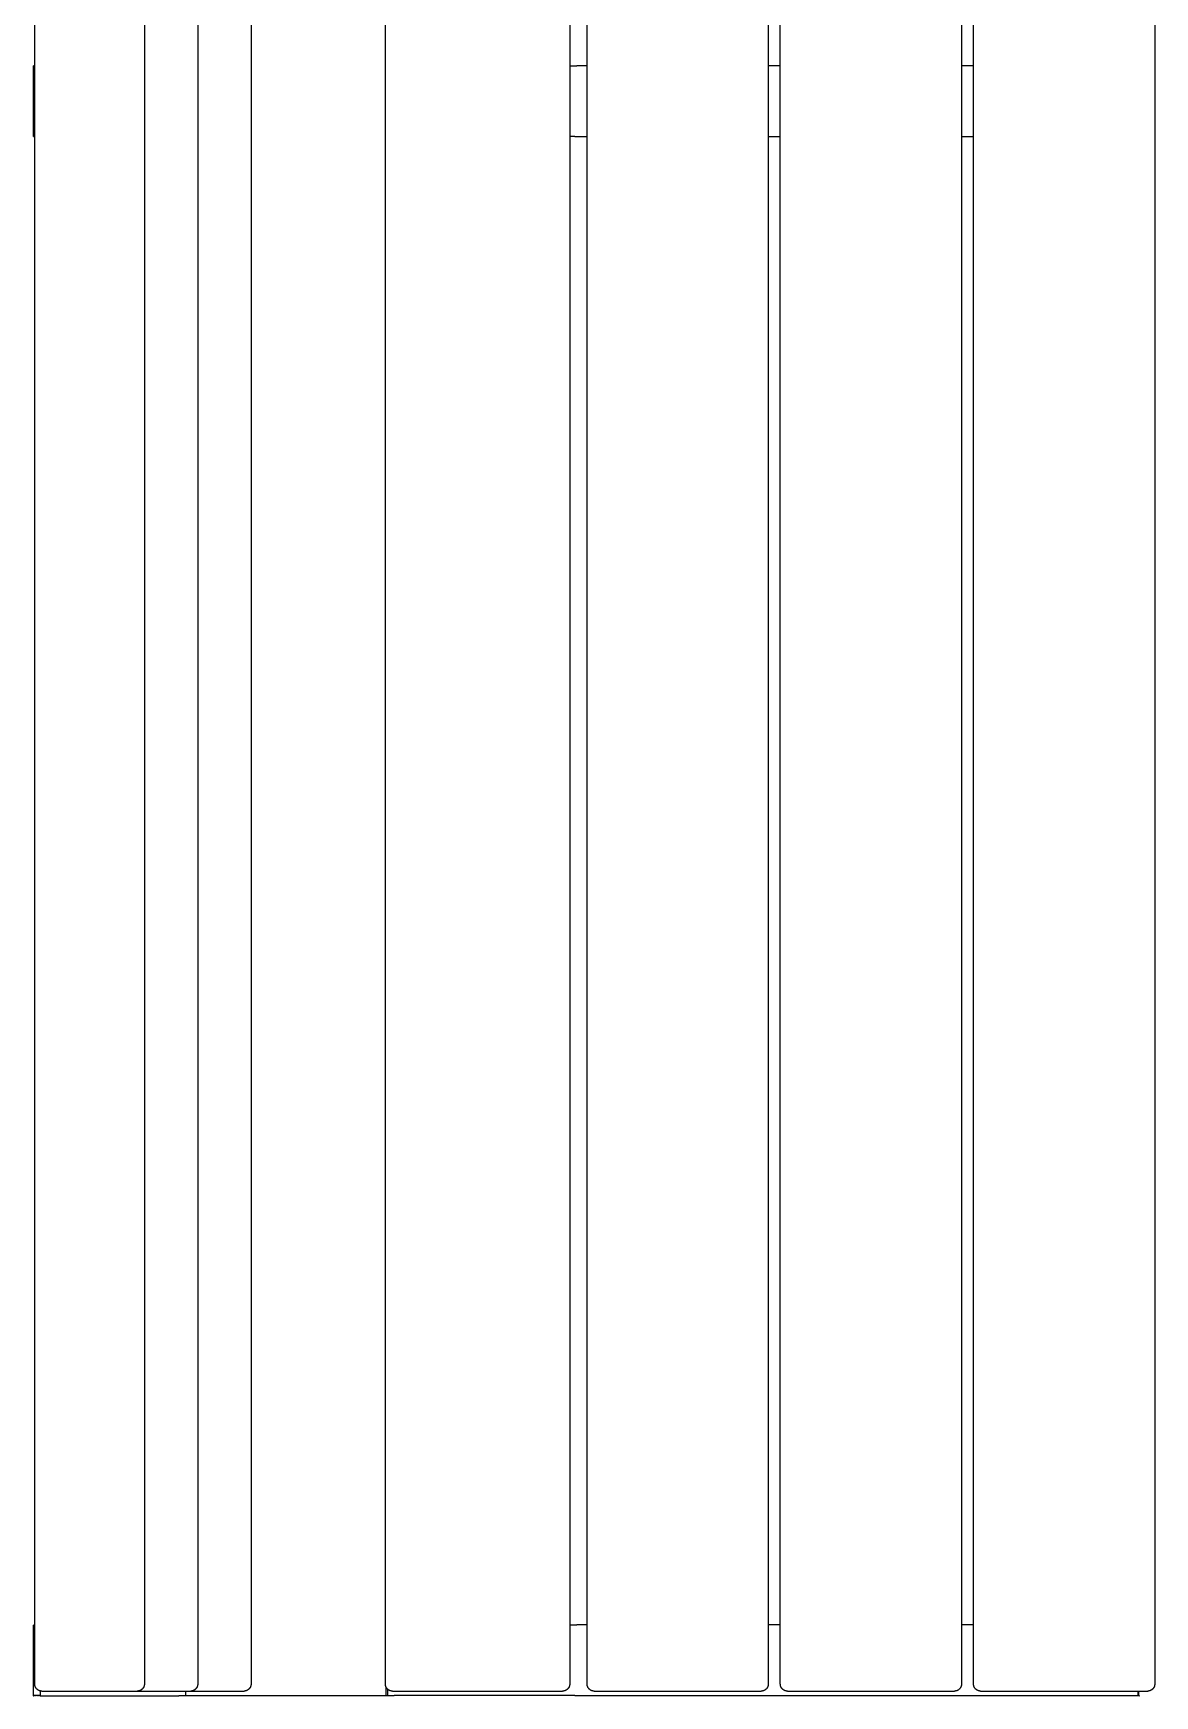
# Model space of a CAD drawing. Header units: millimetres. Extents: x -2163 to 4354, y -841 to 3711.
# Drawn here: x 1660 to 2295, y 93 to 1034 of the extents above; entities that cross this region are included whole.
import ezdxf

# ---------------------------------------------------------------- set-up
doc = ezdxf.new("R2010")
doc.units = ezdxf.units.MM
doc.header["$MEASUREMENT"] = 0
doc.layers.add('Utwórz2D linie widoczne', color=7, linetype='Continuous', true_color=0x000000)

msp = doc.modelspace()

# ---------------------------------------------------------------- linework, layer by layer
at = {"layer": 'Utwórz2D linie widoczne'}
for p, q in [((1660.54, 99.96), (1660.54, 1891.96)), ((1722.64, 1891.96), (1722.64, 99.96)), ((1752.84, 1891.96), (1752.84, 99.96)), ((1783.04, 1891.96), (1783.04, 99.96)), ((1859.07, 99.96), (1859.07, 1891.96)), ((1963.47, 1891.96), (1963.47, 99.96)), ((1973.31, 99.96), (1973.31, 1891.96)), ((2075.91, 1891.96), (2075.91, 99.96)), ((2082.72, 99.96), (2082.72, 1891.96)), ((2185.32, 1891.96), (2185.32, 99.96)), ((2192.13, 99.96), (2192.13, 1891.96)), ((2294.74, 1891.96), (2294.74, 99.96)), ((1660.54, 1015.96), (1659.87, 1015.96)), ((1659.87, 975.96), (1659.87, 1015.96)), ((1963.47, 1015.96), (1966.31, 1015.96)), ((1966.31, 1015.96), (1967.49, 1015.96)), ((1973.31, 1015.96), (1967.49, 1015.96)), ((2082.72, 1015.96), (2075.91, 1015.96)), ((2192.13, 1015.96), (2185.32, 1015.96)), ((1659.87, 975.96), (1660.54, 975.96)), ((1966.31, 975.96), (1963.47, 975.96)), ((1966.31, 975.96), (1967.49, 975.96)), ((1967.49, 975.96), (1973.31, 975.96)), ((2075.91, 975.96), (2082.72, 975.96)), ((2185.32, 975.96), (2192.13, 975.96)), ((1660.54, 133.33), (1659.87, 133.33)), ((1659.87, 93.33), (1659.87, 133.33)), ((1963.47, 133.41), (1966.31, 133.41)), ((1966.31, 133.41), (1967.49, 133.41)), ((1973.31, 133.41), (1967.49, 133.41)), ((2082.72, 133.41), (2075.91, 133.41)), ((2192.13, 133.41), (2185.32, 133.41)), ((1660.54, 99.82), (1660.54, 99.96)), ((1660.55, 99.69), (1660.54, 99.82)), ((1660.56, 99.55), (1660.55, 99.69)), ((1660.58, 99.42), (1660.56, 99.55)), ((1660.6, 99.28), (1660.58, 99.42)), ((1660.62, 99.15), (1660.6, 99.28)), ((1660.65, 99.01), (1660.62, 99.15)), ((1660.69, 98.88), (1660.65, 99.01)), ((1660.73, 98.75), (1660.69, 98.88)), ((1660.77, 98.62), (1660.73, 98.75)), ((1660.82, 98.49), (1660.77, 98.62)), ((1660.87, 98.37), (1660.82, 98.49)), ((1660.93, 98.24), (1660.87, 98.37)), ((1660.99, 98.12), (1660.93, 98.24)), ((1661.05, 98), (1660.99, 98.12)), ((1661.12, 97.88), (1661.05, 98)), ((1661.19, 97.77), (1661.12, 97.88)), ((1661.27, 97.65), (1661.19, 97.77)), ((1661.35, 97.54), (1661.27, 97.65)), ((1661.44, 97.44), (1661.35, 97.54)), ((1661.52, 97.33), (1661.44, 97.44)), ((1661.62, 97.23), (1661.52, 97.33)), ((1661.71, 97.13), (1661.62, 97.23)), ((1661.81, 97.04), (1661.71, 97.13)), ((1661.91, 96.95), (1661.81, 97.04)), ((1662.01, 96.86), (1661.91, 96.95)), ((1662.12, 96.77), (1662.01, 96.86)), ((1662.23, 96.69), (1662.12, 96.77)), ((1662.35, 96.62), (1662.23, 96.69)), ((1662.46, 96.54), (1662.35, 96.62)), ((1662.58, 96.47), (1662.46, 96.54)), ((1662.7, 96.41), (1662.58, 96.47)), ((1662.82, 96.35), (1662.7, 96.41)), ((1662.95, 96.29), (1662.82, 96.35)), ((1663.07, 96.24), (1662.95, 96.29)), ((1663.2, 96.19), (1663.07, 96.24)), ((1663.33, 96.15), (1663.2, 96.19)), ((1663.46, 96.11), (1663.33, 96.15)), ((1663.59, 96.07), (1663.46, 96.11)), ((1663.73, 96.04), (1663.59, 96.07)), ((1663.71, 96.05), (1663.71, 93.33)), ((1663.86, 96.02), (1663.73, 96.04)), ((1663.99, 96), (1663.86, 96.02)), ((1664.13, 95.98), (1663.99, 96)), ((1664.27, 95.97), (1664.13, 95.98)), ((1664.4, 95.96), (1664.27, 95.97)), ((1664.54, 95.96), (1664.4, 95.96)), ((1664.54, 95.96), (1693.39, 95.96)), ((1693.39, 95.96), (1718.64, 95.96)), ((1718.78, 95.96), (1718.64, 95.96)), ((1718.76, 95.96), (1723.58, 95.96)), ((1718.91, 95.97), (1718.78, 95.96)), ((1719.05, 95.98), (1718.91, 95.97)), ((1719.19, 96), (1719.05, 95.98)), ((1719.32, 96.02), (1719.19, 96)), ((1719.46, 96.04), (1719.32, 96.02)), ((1719.59, 96.07), (1719.46, 96.04)), ((1719.72, 96.11), (1719.59, 96.07)), ((1719.85, 96.15), (1719.72, 96.11)), ((1719.98, 96.19), (1719.85, 96.15)), ((1720.11, 96.24), (1719.98, 96.19)), ((1720.24, 96.29), (1720.11, 96.24)), ((1720.36, 96.35), (1720.24, 96.29)), ((1720.48, 96.41), (1720.36, 96.35)), ((1720.6, 96.47), (1720.48, 96.41)), ((1720.72, 96.54), (1720.6, 96.47)), ((1720.84, 96.62), (1720.72, 96.54)), ((1720.95, 96.69), (1720.84, 96.62)), ((1721.06, 96.77), (1720.95, 96.69)), ((1721.17, 96.86), (1721.06, 96.77)), ((1721.27, 96.95), (1721.17, 96.86)), ((1721.37, 97.04), (1721.27, 96.95)), ((1721.47, 97.13), (1721.37, 97.04)), ((1721.57, 97.23), (1721.47, 97.13)), ((1721.66, 97.33), (1721.57, 97.23)), ((1721.74, 97.44), (1721.66, 97.33)), ((1721.83, 97.54), (1721.74, 97.44)), ((1721.91, 97.65), (1721.83, 97.54)), ((1721.99, 97.77), (1721.91, 97.65)), ((1722.06, 97.88), (1721.99, 97.77)), ((1722.13, 98), (1722.06, 97.88)), ((1722.19, 98.12), (1722.13, 98)), ((1722.25, 98.24), (1722.19, 98.12)), ((1722.31, 98.37), (1722.25, 98.24)), ((1722.36, 98.49), (1722.31, 98.37)), ((1722.41, 98.62), (1722.36, 98.49)), ((1722.45, 98.75), (1722.41, 98.62)), ((1722.49, 98.88), (1722.45, 98.75)), ((1722.53, 99.01), (1722.49, 98.88)), ((1722.56, 99.15), (1722.53, 99.01)), ((1722.58, 99.28), (1722.56, 99.15)), ((1722.6, 99.42), (1722.58, 99.28)), ((1722.62, 99.55), (1722.6, 99.42)), ((1722.63, 99.69), (1722.62, 99.55)), ((1722.64, 99.82), (1722.63, 99.69)), ((1722.64, 99.96), (1722.64, 99.82)), ((1723.58, 95.96), (1748.84, 95.96)), ((1746.07, 93.41), (1746.07, 95.96)), ((1748.98, 95.96), (1748.84, 95.96)), ((1748.96, 95.96), (1753.78, 95.96)), ((1749.11, 95.97), (1748.98, 95.96)), ((1749.25, 95.98), (1749.11, 95.97)), ((1749.38, 96), (1749.25, 95.98)), ((1749.52, 96.02), (1749.38, 96)), ((1749.65, 96.04), (1749.52, 96.02)), ((1749.79, 96.07), (1749.65, 96.04)), ((1749.92, 96.11), (1749.79, 96.07)), ((1750.05, 96.15), (1749.92, 96.11)), ((1750.18, 96.19), (1750.05, 96.15)), ((1750.31, 96.24), (1750.18, 96.19)), ((1750.43, 96.29), (1750.31, 96.24)), ((1750.56, 96.35), (1750.43, 96.29)), ((1750.68, 96.41), (1750.56, 96.35)), ((1750.8, 96.47), (1750.68, 96.41)), ((1750.92, 96.54), (1750.8, 96.47)), ((1751.03, 96.62), (1750.92, 96.54)), ((1751.15, 96.69), (1751.03, 96.62)), ((1751.26, 96.77), (1751.15, 96.69)), ((1751.36, 96.86), (1751.26, 96.77)), ((1751.47, 96.95), (1751.36, 96.86)), ((1751.57, 97.04), (1751.47, 96.95)), ((1751.67, 97.13), (1751.57, 97.04)), ((1751.76, 97.23), (1751.67, 97.13)), ((1751.85, 97.33), (1751.76, 97.23)), ((1751.94, 97.44), (1751.85, 97.33)), ((1752.03, 97.54), (1751.94, 97.44)), ((1752.11, 97.65), (1752.03, 97.54)), ((1752.18, 97.77), (1752.11, 97.65)), ((1752.26, 97.88), (1752.18, 97.77)), ((1752.33, 98), (1752.26, 97.88)), ((1752.39, 98.12), (1752.33, 98)), ((1752.45, 98.24), (1752.39, 98.12)), ((1752.51, 98.37), (1752.45, 98.24)), ((1752.56, 98.49), (1752.51, 98.37)), ((1752.61, 98.62), (1752.56, 98.49)), ((1752.65, 98.75), (1752.61, 98.62)), ((1752.69, 98.88), (1752.65, 98.75)), ((1752.72, 99.01), (1752.69, 98.88)), ((1752.75, 99.15), (1752.72, 99.01)), ((1752.78, 99.28), (1752.75, 99.15)), ((1752.8, 99.42), (1752.78, 99.28)), ((1752.82, 99.55), (1752.8, 99.42)), ((1752.83, 99.69), (1752.82, 99.55)), ((1752.84, 99.82), (1752.83, 99.69)), ((1752.84, 99.96), (1752.84, 99.82)), ((1753.78, 95.96), (1779.04, 95.96)), ((1779.17, 95.96), (1779.04, 95.96)), ((1779.31, 95.97), (1779.17, 95.96)), ((1779.44, 95.98), (1779.31, 95.97)), ((1779.58, 96), (1779.44, 95.98)), ((1779.71, 96.02), (1779.58, 96)), ((1779.85, 96.04), (1779.71, 96.02)), ((1779.98, 96.07), (1779.85, 96.04)), ((1780.11, 96.11), (1779.98, 96.07)), ((1780.25, 96.15), (1780.11, 96.11)), ((1780.37, 96.19), (1780.25, 96.15)), ((1780.5, 96.24), (1780.37, 96.19)), ((1780.63, 96.29), (1780.5, 96.24)), ((1780.75, 96.35), (1780.63, 96.29)), ((1780.88, 96.41), (1780.75, 96.35)), ((1781, 96.47), (1780.88, 96.41)), ((1781.11, 96.54), (1781, 96.47)), ((1781.23, 96.62), (1781.11, 96.54)), ((1781.34, 96.69), (1781.23, 96.62)), ((1781.45, 96.77), (1781.34, 96.69)), ((1781.56, 96.86), (1781.45, 96.77)), ((1781.66, 96.95), (1781.56, 96.86)), ((1781.77, 97.04), (1781.66, 96.95)), ((1781.86, 97.13), (1781.77, 97.04)), ((1781.96, 97.23), (1781.86, 97.13)), ((1782.05, 97.33), (1781.96, 97.23)), ((1782.14, 97.44), (1782.05, 97.33)), ((1782.22, 97.54), (1782.14, 97.44)), ((1782.3, 97.65), (1782.22, 97.54)), ((1782.38, 97.77), (1782.3, 97.65)), ((1782.45, 97.88), (1782.38, 97.77)), ((1782.52, 98), (1782.45, 97.88)), ((1782.59, 98.12), (1782.52, 98)), ((1782.65, 98.24), (1782.59, 98.12)), ((1782.7, 98.37), (1782.65, 98.24)), ((1782.76, 98.49), (1782.7, 98.37)), ((1782.8, 98.62), (1782.76, 98.49)), ((1782.85, 98.75), (1782.8, 98.62)), ((1782.89, 98.88), (1782.85, 98.75)), ((1782.92, 99.01), (1782.89, 98.88)), ((1782.95, 99.15), (1782.92, 99.01)), ((1782.98, 99.28), (1782.95, 99.15)), ((1783, 99.42), (1782.98, 99.28)), ((1783.01, 99.55), (1783, 99.42)), ((1783.03, 99.69), (1783.01, 99.55)), ((1783.04, 99.96), (1783.03, 99.82)), ((1783.03, 99.82), (1783.03, 99.69)), ((1859.07, 99.82), (1859.07, 99.96)), ((1859.08, 99.69), (1859.07, 99.82)), ((1859.09, 99.55), (1859.08, 99.69)), ((1859.11, 99.42), (1859.09, 99.55)), ((1859.13, 99.28), (1859.11, 99.42)), ((1859.15, 99.15), (1859.13, 99.28)), ((1859.18, 99.01), (1859.15, 99.15)), ((1859.22, 98.88), (1859.18, 99.01)), ((1859.26, 98.75), (1859.22, 98.88)), ((1859.3, 98.62), (1859.26, 98.75)), ((1859.35, 98.49), (1859.3, 98.62)), ((1859.4, 98.37), (1859.35, 98.49)), ((1859.46, 98.24), (1859.4, 98.37)), ((1859.52, 98.12), (1859.46, 98.24)), ((1859.49, 93.41), (1859.49, 98.17)), ((1859.58, 98), (1859.52, 98.12)), ((1859.65, 97.88), (1859.58, 98)), ((1859.72, 97.77), (1859.65, 97.88)), ((1859.8, 97.65), (1859.72, 97.77)), ((1859.88, 97.54), (1859.8, 97.65)), ((1859.97, 97.44), (1859.88, 97.54)), ((1860.05, 97.33), (1859.97, 97.44)), ((1860.15, 97.23), (1860.05, 97.33)), ((1860.24, 97.13), (1860.15, 97.23)), ((1860.34, 97.04), (1860.24, 97.13)), ((1860.44, 96.95), (1860.34, 97.04)), ((1860.4, 93.41), (1860.4, 96.98)), ((1860.54, 96.86), (1860.44, 96.95)), ((1860.65, 96.77), (1860.54, 96.86)), ((1860.76, 96.69), (1860.65, 96.77)), ((1860.87, 96.62), (1860.76, 96.69)), ((1860.99, 96.54), (1860.87, 96.62)), ((1861.11, 96.47), (1860.99, 96.54)), ((1861.23, 96.41), (1861.11, 96.47)), ((1861.35, 96.35), (1861.23, 96.41)), ((1861.47, 96.29), (1861.35, 96.35)), ((1861.6, 96.24), (1861.47, 96.29)), ((1861.73, 96.19), (1861.6, 96.24)), ((1861.86, 96.15), (1861.73, 96.19)), ((1861.99, 96.11), (1861.86, 96.15)), ((1862.12, 96.07), (1861.99, 96.11)), ((1862.25, 96.04), (1862.12, 96.07)), ((1862.39, 96.02), (1862.25, 96.04)), ((1862.52, 96), (1862.39, 96.02)), ((1862.66, 95.98), (1862.52, 96)), ((1862.8, 95.97), (1862.66, 95.98)), ((1862.93, 95.96), (1862.8, 95.97)), ((1863.07, 95.96), (1862.93, 95.96)), ((1863.07, 95.96), (1869.85, 95.96)), ((1869.85, 95.96), (1959.47, 95.96)), ((1959.61, 95.96), (1959.47, 95.96)), ((1959.74, 95.97), (1959.61, 95.96)), ((1959.88, 95.98), (1959.74, 95.97)), ((1960.01, 96), (1959.88, 95.98)), ((1960.15, 96.02), (1960.01, 96)), ((1960.28, 96.04), (1960.15, 96.02)), ((1960.42, 96.07), (1960.28, 96.04)), ((1960.55, 96.11), (1960.42, 96.07)), ((1960.68, 96.15), (1960.55, 96.11)), ((1960.81, 96.19), (1960.68, 96.15)), ((1960.94, 96.24), (1960.81, 96.19)), ((1961.06, 96.29), (1960.94, 96.24)), ((1961.19, 96.35), (1961.06, 96.29)), ((1961.31, 96.41), (1961.19, 96.35)), ((1961.43, 96.47), (1961.31, 96.41)), ((1961.55, 96.54), (1961.43, 96.47)), ((1961.66, 96.62), (1961.55, 96.54)), ((1961.78, 96.69), (1961.66, 96.62)), ((1961.89, 96.77), (1961.78, 96.69)), ((1961.99, 96.86), (1961.89, 96.77)), ((1962.1, 96.95), (1961.99, 96.86)), ((1962.2, 97.04), (1962.1, 96.95)), ((1962.3, 97.13), (1962.2, 97.04)), ((1962.39, 97.23), (1962.3, 97.13)), ((1962.48, 97.33), (1962.39, 97.23)), ((1962.57, 97.44), (1962.48, 97.33)), ((1962.66, 97.54), (1962.57, 97.44)), ((1962.74, 97.65), (1962.66, 97.54)), ((1962.81, 97.77), (1962.74, 97.65)), ((1962.89, 97.88), (1962.81, 97.77)), ((1962.96, 98), (1962.89, 97.88)), ((1963.02, 98.12), (1962.96, 98)), ((1963.08, 98.24), (1963.02, 98.12)), ((1963.14, 98.37), (1963.08, 98.24)), ((1963.19, 98.49), (1963.14, 98.37)), ((1963.24, 98.62), (1963.19, 98.49)), ((1963.28, 98.75), (1963.24, 98.62)), ((1963.32, 98.88), (1963.28, 98.75)), ((1963.36, 99.01), (1963.32, 98.88)), ((1963.39, 99.15), (1963.36, 99.01)), ((1963.41, 99.28), (1963.39, 99.15)), ((1963.43, 99.42), (1963.41, 99.28)), ((1963.45, 99.55), (1963.43, 99.42)), ((1963.46, 99.69), (1963.45, 99.55)), ((1963.47, 99.82), (1963.46, 99.69)), ((1963.47, 99.96), (1963.47, 99.82)), ((1973.31, 99.82), (1973.31, 99.96)), ((1973.32, 99.69), (1973.31, 99.82)), ((1973.33, 99.55), (1973.32, 99.69)), ((1973.34, 99.42), (1973.33, 99.55)), ((1973.36, 99.28), (1973.34, 99.42)), ((1973.39, 99.15), (1973.36, 99.28)), ((1973.42, 99.01), (1973.39, 99.15)), ((1973.45, 98.88), (1973.42, 99.01)), ((1973.49, 98.75), (1973.45, 98.88)), ((1973.54, 98.62), (1973.49, 98.75)), ((1973.58, 98.49), (1973.54, 98.62)), ((1973.64, 98.37), (1973.58, 98.49)), ((1973.69, 98.24), (1973.64, 98.37)), ((1973.75, 98.12), (1973.69, 98.24)), ((1973.82, 98), (1973.75, 98.12)), ((1973.89, 97.88), (1973.82, 98)), ((1973.96, 97.77), (1973.89, 97.88)), ((1974.04, 97.65), (1973.96, 97.77)), ((1974.12, 97.54), (1974.04, 97.65)), ((1974.2, 97.44), (1974.12, 97.54)), ((1974.29, 97.33), (1974.2, 97.44)), ((1974.38, 97.23), (1974.29, 97.33)), ((1974.48, 97.13), (1974.38, 97.23)), ((1974.58, 97.04), (1974.48, 97.13)), ((1974.68, 96.95), (1974.58, 97.04)), ((1974.78, 96.86), (1974.68, 96.95)), ((1974.89, 96.77), (1974.78, 96.86)), ((1975, 96.69), (1974.89, 96.77)), ((1975.11, 96.62), (1975, 96.69)), ((1975.23, 96.54), (1975.11, 96.62)), ((1975.35, 96.47), (1975.23, 96.54)), ((1975.47, 96.41), (1975.35, 96.47)), ((1975.59, 96.35), (1975.47, 96.41)), ((1975.71, 96.29), (1975.59, 96.35)), ((1975.84, 96.24), (1975.71, 96.29)), ((1975.97, 96.19), (1975.84, 96.24)), ((1976.1, 96.15), (1975.97, 96.19)), ((1976.23, 96.11), (1976.1, 96.15)), ((1976.36, 96.07), (1976.23, 96.11)), ((1976.49, 96.04), (1976.36, 96.07)), ((1976.63, 96.02), (1976.49, 96.04)), ((1976.76, 96), (1976.63, 96.02)), ((1976.9, 95.98), (1976.76, 96)), ((1977.03, 95.97), (1976.9, 95.98)), ((1977.17, 95.96), (1977.03, 95.97)), ((1977.31, 95.96), (1977.17, 95.96)), ((1977.31, 95.96), (2068.81, 95.96)), ((2068.81, 95.96), (2071.91, 95.96)), ((2072.05, 95.96), (2071.91, 95.96)), ((2072.19, 95.97), (2072.05, 95.96)), ((2072.32, 95.98), (2072.19, 95.97)), ((2072.46, 96), (2072.32, 95.98)), ((2072.59, 96.02), (2072.46, 96)), ((2072.73, 96.04), (2072.59, 96.02)), ((2072.86, 96.07), (2072.73, 96.04)), ((2072.99, 96.11), (2072.86, 96.07)), ((2073.12, 96.15), (2072.99, 96.11)), ((2073.25, 96.19), (2073.12, 96.15)), ((2073.38, 96.24), (2073.25, 96.19)), ((2073.51, 96.29), (2073.38, 96.24)), ((2073.63, 96.35), (2073.51, 96.29)), ((2073.75, 96.41), (2073.63, 96.35)), ((2073.87, 96.47), (2073.75, 96.41)), ((2073.99, 96.54), (2073.87, 96.47)), ((2074.11, 96.62), (2073.99, 96.54)), ((2074.22, 96.69), (2074.11, 96.62)), ((2074.33, 96.77), (2074.22, 96.69)), ((2074.44, 96.86), (2074.33, 96.77)), ((2074.54, 96.95), (2074.44, 96.86)), ((2074.64, 97.04), (2074.54, 96.95)), ((2074.74, 97.13), (2074.64, 97.04)), ((2074.84, 97.23), (2074.74, 97.13)), ((2074.93, 97.33), (2074.84, 97.23)), ((2075.02, 97.44), (2074.93, 97.33)), ((2075.1, 97.54), (2075.02, 97.44)), ((2075.18, 97.65), (2075.1, 97.54)), ((2075.26, 97.77), (2075.18, 97.65)), ((2075.33, 97.88), (2075.26, 97.77)), ((2075.4, 98), (2075.33, 97.88)), ((2075.47, 98.12), (2075.4, 98)), ((2075.53, 98.24), (2075.47, 98.12)), ((2075.58, 98.37), (2075.53, 98.24)), ((2075.64, 98.49), (2075.58, 98.37)), ((2075.68, 98.62), (2075.64, 98.49)), ((2075.73, 98.75), (2075.68, 98.62)), ((2075.77, 98.88), (2075.73, 98.75)), ((2075.8, 99.01), (2075.77, 98.88)), ((2075.83, 99.15), (2075.8, 99.01)), ((2075.86, 99.28), (2075.83, 99.15)), ((2075.88, 99.42), (2075.86, 99.28)), ((2075.89, 99.55), (2075.88, 99.42)), ((2075.9, 99.69), (2075.89, 99.55)), ((2075.91, 99.82), (2075.9, 99.69)), ((2075.91, 99.96), (2075.91, 99.82)), ((2082.72, 99.82), (2082.72, 99.96)), ((2082.73, 99.69), (2082.72, 99.82)), ((2082.74, 99.55), (2082.73, 99.69)), ((2082.75, 99.42), (2082.74, 99.55)), ((2082.77, 99.28), (2082.75, 99.42)), ((2082.8, 99.15), (2082.77, 99.28)), ((2082.83, 99.01), (2082.8, 99.15)), ((2082.86, 98.88), (2082.83, 99.01)), ((2082.9, 98.75), (2082.86, 98.88)), ((2082.95, 98.62), (2082.9, 98.75)), ((2083, 98.49), (2082.95, 98.62)), ((2083.05, 98.37), (2083, 98.49)), ((2083.1, 98.24), (2083.05, 98.37)), ((2083.16, 98.12), (2083.1, 98.24)), ((2083.23, 98), (2083.16, 98.12)), ((2083.3, 97.88), (2083.23, 98)), ((2083.37, 97.77), (2083.3, 97.88)), ((2083.45, 97.65), (2083.37, 97.77)), ((2083.53, 97.54), (2083.45, 97.65)), ((2083.61, 97.44), (2083.53, 97.54)), ((2083.7, 97.33), (2083.61, 97.44)), ((2083.79, 97.23), (2083.7, 97.33)), ((2083.89, 97.13), (2083.79, 97.23)), ((2083.99, 97.04), (2083.89, 97.13)), ((2084.09, 96.95), (2083.99, 97.04)), ((2084.19, 96.86), (2084.09, 96.95)), ((2084.3, 96.77), (2084.19, 96.86)), ((2084.41, 96.69), (2084.3, 96.77)), ((2084.52, 96.62), (2084.41, 96.69)), ((2084.64, 96.54), (2084.52, 96.62)), ((2084.76, 96.47), (2084.64, 96.54)), ((2084.88, 96.41), (2084.76, 96.47)), ((2085, 96.35), (2084.88, 96.41)), ((2085.12, 96.29), (2085, 96.35)), ((2085.25, 96.24), (2085.12, 96.29)), ((2085.38, 96.19), (2085.25, 96.24)), ((2085.51, 96.15), (2085.38, 96.19)), ((2085.64, 96.11), (2085.51, 96.15)), ((2085.77, 96.07), (2085.64, 96.11)), ((2085.9, 96.04), (2085.77, 96.07)), ((2086.04, 96.02), (2085.9, 96.04)), ((2086.17, 96), (2086.04, 96.02)), ((2086.31, 95.98), (2086.17, 96)), ((2086.44, 95.97), (2086.31, 95.98)), ((2086.58, 95.96), (2086.44, 95.97)), ((2086.72, 95.96), (2086.58, 95.96)), ((2086.72, 95.96), (2178.22, 95.96)), ((2178.22, 95.96), (2181.32, 95.96)), ((2181.46, 95.96), (2181.32, 95.96)), ((2181.6, 95.97), (2181.46, 95.96)), ((2181.73, 95.98), (2181.6, 95.97)), ((2181.87, 96), (2181.73, 95.98)), ((2182, 96.02), (2181.87, 96)), ((2182.14, 96.04), (2182, 96.02)), ((2182.27, 96.07), (2182.14, 96.04)), ((2182.4, 96.11), (2182.27, 96.07)), ((2182.53, 96.15), (2182.4, 96.11)), ((2182.66, 96.19), (2182.53, 96.15)), ((2182.79, 96.24), (2182.66, 96.19)), ((2182.92, 96.29), (2182.79, 96.24)), ((2183.04, 96.35), (2182.92, 96.29)), ((2183.17, 96.41), (2183.04, 96.35)), ((2183.29, 96.47), (2183.17, 96.41)), ((2183.4, 96.54), (2183.29, 96.47)), ((2183.52, 96.62), (2183.4, 96.54)), ((2183.63, 96.69), (2183.52, 96.62)), ((2183.74, 96.77), (2183.63, 96.69)), ((2183.85, 96.86), (2183.74, 96.77)), ((2183.95, 96.95), (2183.85, 96.86)), ((2184.05, 97.04), (2183.95, 96.95)), ((2184.15, 97.13), (2184.05, 97.04)), ((2184.25, 97.23), (2184.15, 97.13)), ((2184.34, 97.33), (2184.25, 97.23)), ((2184.43, 97.44), (2184.34, 97.33)), ((2184.51, 97.54), (2184.43, 97.44)), ((2184.59, 97.65), (2184.51, 97.54)), ((2184.67, 97.77), (2184.59, 97.65)), ((2184.74, 97.88), (2184.67, 97.77)), ((2184.81, 98), (2184.74, 97.88)), ((2184.88, 98.12), (2184.81, 98)), ((2184.94, 98.24), (2184.88, 98.12)), ((2184.99, 98.37), (2184.94, 98.24)), ((2185.05, 98.49), (2184.99, 98.37)), ((2185.09, 98.62), (2185.05, 98.49)), ((2185.14, 98.75), (2185.09, 98.62)), ((2185.18, 98.88), (2185.14, 98.75)), ((2185.21, 99.01), (2185.18, 98.88)), ((2185.24, 99.15), (2185.21, 99.01)), ((2185.27, 99.28), (2185.24, 99.15)), ((2185.29, 99.42), (2185.27, 99.28)), ((2185.3, 99.55), (2185.29, 99.42)), ((2185.32, 99.69), (2185.3, 99.55)), ((2185.32, 99.96), (2185.32, 99.82)), ((2185.32, 99.82), (2185.32, 99.69)), ((2192.13, 99.82), (2192.13, 99.96)), ((2192.14, 99.69), (2192.13, 99.82)), ((2192.15, 99.55), (2192.14, 99.69)), ((2192.16, 99.42), (2192.15, 99.55)), ((2192.19, 99.28), (2192.16, 99.42)), ((2192.21, 99.15), (2192.19, 99.28)), ((2192.24, 99.01), (2192.21, 99.15)), ((2192.28, 98.88), (2192.24, 99.01)), ((2192.31, 98.75), (2192.28, 98.88)), ((2192.36, 98.62), (2192.31, 98.75)), ((2192.41, 98.49), (2192.36, 98.62)), ((2192.46, 98.37), (2192.41, 98.49)), ((2192.51, 98.24), (2192.46, 98.37)), ((2192.58, 98.12), (2192.51, 98.24)), ((2192.64, 98), (2192.58, 98.12)), ((2192.71, 97.88), (2192.64, 98)), ((2192.78, 97.77), (2192.71, 97.88)), ((2192.86, 97.65), (2192.78, 97.77)), ((2192.94, 97.54), (2192.86, 97.65)), ((2193.02, 97.44), (2192.94, 97.54)), ((2193.11, 97.33), (2193.02, 97.44)), ((2193.2, 97.23), (2193.11, 97.33)), ((2193.3, 97.13), (2193.2, 97.23)), ((2193.4, 97.04), (2193.3, 97.13)), ((2193.5, 96.95), (2193.4, 97.04)), ((2193.6, 96.86), (2193.5, 96.95)), ((2193.71, 96.77), (2193.6, 96.86)), ((2193.82, 96.69), (2193.71, 96.77)), ((2193.93, 96.62), (2193.82, 96.69)), ((2194.05, 96.54), (2193.93, 96.62)), ((2194.17, 96.47), (2194.05, 96.54)), ((2194.29, 96.41), (2194.17, 96.47)), ((2194.41, 96.35), (2194.29, 96.41)), ((2194.53, 96.29), (2194.41, 96.35)), ((2194.66, 96.24), (2194.53, 96.29)), ((2194.79, 96.19), (2194.66, 96.24)), ((2194.92, 96.15), (2194.79, 96.19)), ((2195.05, 96.11), (2194.92, 96.15)), ((2195.18, 96.07), (2195.05, 96.11)), ((2195.31, 96.04), (2195.18, 96.07)), ((2195.45, 96.02), (2195.31, 96.04)), ((2195.58, 96), (2195.45, 96.02)), ((2195.72, 95.98), (2195.58, 96)), ((2195.85, 95.97), (2195.72, 95.98)), ((2195.99, 95.96), (2195.85, 95.97)), ((2196.13, 95.96), (2195.99, 95.96)), ((2196.13, 95.96), (2287.63, 95.96)), ((2285.18, 95.96), (2285.18, 93.41)), ((2285.59, 95.96), (2285.59, 93.41)), ((2287.63, 95.96), (2290.74, 95.96)), ((2290.87, 95.96), (2290.74, 95.96)), ((2291.01, 95.97), (2290.87, 95.96)), ((2291.14, 95.98), (2291.01, 95.97)), ((2291.28, 96), (2291.14, 95.98)), ((2291.42, 96.02), (2291.28, 96)), ((2291.55, 96.04), (2291.42, 96.02)), ((2291.68, 96.07), (2291.55, 96.04)), ((2291.81, 96.11), (2291.68, 96.07)), ((2291.95, 96.15), (2291.81, 96.11)), ((2292.08, 96.19), (2291.95, 96.15)), ((2292.2, 96.24), (2292.08, 96.19)), ((2292.33, 96.29), (2292.2, 96.24)), ((2292.45, 96.35), (2292.33, 96.29)), ((2292.58, 96.41), (2292.45, 96.35)), ((2292.7, 96.47), (2292.58, 96.41)), ((2292.81, 96.54), (2292.7, 96.47)), ((2292.93, 96.62), (2292.81, 96.54)), ((2293.04, 96.69), (2292.93, 96.62)), ((2293.15, 96.77), (2293.04, 96.69)), ((2293.26, 96.86), (2293.15, 96.77)), ((2293.36, 96.95), (2293.26, 96.86)), ((2293.47, 97.04), (2293.36, 96.95)), ((2293.56, 97.13), (2293.47, 97.04)), ((2293.66, 97.23), (2293.56, 97.13)), ((2293.75, 97.33), (2293.66, 97.23)), ((2293.84, 97.44), (2293.75, 97.33)), ((2293.92, 97.54), (2293.84, 97.44)), ((2294, 97.65), (2293.92, 97.54)), ((2294.08, 97.77), (2294, 97.65)), ((2294.15, 97.88), (2294.08, 97.77)), ((2294.22, 98), (2294.15, 97.88)), ((2294.29, 98.12), (2294.22, 98)), ((2294.35, 98.24), (2294.29, 98.12)), ((2294.4, 98.37), (2294.35, 98.24)), ((2294.46, 98.49), (2294.4, 98.37)), ((2294.5, 98.62), (2294.46, 98.49)), ((2294.55, 98.75), (2294.5, 98.62)), ((2294.59, 98.88), (2294.55, 98.75)), ((2294.62, 99.01), (2294.59, 98.88)), ((2294.65, 99.15), (2294.62, 99.01)), ((2294.68, 99.28), (2294.65, 99.15)), ((2294.7, 99.42), (2294.68, 99.28)), ((2294.71, 99.55), (2294.7, 99.42)), ((2294.73, 99.69), (2294.71, 99.55)), ((2294.74, 99.96), (2294.73, 99.82)), ((2294.73, 99.82), (2294.73, 99.69)), ((1659.84, 93.33), (1659.7, 93.31)), ((1659.84, 93.33), (1659.97, 93.34)), ((1660.11, 93.35), (1659.97, 93.34)), ((1660.11, 93.35), (1660.23, 93.36)), ((1660.38, 93.37), (1660.23, 93.36)), ((1660.38, 93.37), (1660.49, 93.37)), ((1660.65, 93.38), (1660.49, 93.37)), ((1660.65, 93.38), (1660.75, 93.39)), ((1660.92, 93.39), (1660.75, 93.39)), ((1660.92, 93.39), (1661.01, 93.4)), ((1661.19, 93.4), (1661.01, 93.4)), ((1661.19, 93.4), (1661.27, 93.4)), ((1661.46, 93.41), (1661.27, 93.4)), ((1661.46, 93.41), (1661.53, 93.41)), ((1661.72, 93.41), (1661.53, 93.41)), ((1661.72, 93.41), (1661.79, 93.41)), ((1661.98, 93.41), (1661.79, 93.41)), ((1661.98, 93.41), (1662.05, 93.41)), ((1662.25, 93.41), (1662.05, 93.41)), ((1662.25, 93.41), (1662.3, 93.4)), ((1662.51, 93.4), (1662.3, 93.4)), ((1662.51, 93.4), (1662.56, 93.4)), ((1662.77, 93.39), (1662.56, 93.4)), ((1662.77, 93.39), (1662.82, 93.39)), ((1663.03, 93.38), (1662.82, 93.39)), ((1663.03, 93.38), (1663.09, 93.37)), ((1663.29, 93.36), (1663.09, 93.37)), ((1663.29, 93.36), (1663.35, 93.36)), ((1663.54, 93.34), (1663.35, 93.36)), ((1663.54, 93.34), (1663.61, 93.34)), ((1663.8, 93.32), (1663.61, 93.34)), ((1663.71, 93.33), (1742.22, 93.33)), ((1663.8, 93.32), (1663.88, 93.31)), ((1742.22, 93.41), (1863.99, 93.41)), ((1966.31, 93.41), (1863.99, 93.41)), ((1966.31, 93.41), (1967.49, 93.41)), ((1967.49, 93.41), (2285.18, 93.41)), ((2285.19, 93.33), (2285.16, 93.31)), ((2285.18, 93.41), (2285.39, 93.41)), ((2285.2, 93.34), (2285.19, 93.33)), ((2285.21, 93.35), (2285.2, 93.34)), ((2285.22, 93.36), (2285.21, 93.35)), ((2285.24, 93.37), (2285.22, 93.36)), ((2285.25, 93.37), (2285.24, 93.37)), ((2285.26, 93.38), (2285.25, 93.37)), ((2285.27, 93.38), (2285.26, 93.38)), ((2285.28, 93.39), (2285.27, 93.39)), ((2285.27, 93.39), (2285.27, 93.38)), ((2285.29, 93.39), (2285.28, 93.39)), ((2285.3, 93.4), (2285.29, 93.39)), ((2285.31, 93.4), (2285.3, 93.4)), ((2285.32, 93.4), (2285.31, 93.4)), ((2285.33, 93.4), (2285.32, 93.4)), ((2285.34, 93.41), (2285.33, 93.4)), ((2285.35, 93.41), (2285.34, 93.41)), ((2285.36, 93.41), (2285.35, 93.41)), ((2285.4, 93.41), (2285.39, 93.41)), ((2285.42, 93.41), (2285.4, 93.41)), ((2285.43, 93.41), (2285.42, 93.41)), ((2285.42, 93.41), (2285.59, 93.41)), ((2285.44, 93.4), (2285.43, 93.41)), ((2285.45, 93.4), (2285.44, 93.4)), ((2285.45, 93.4), (2286.32, 93.18))]:
    msp.add_line(p, q, dxfattribs=at)

doc.saveas('drawing.dxf')
